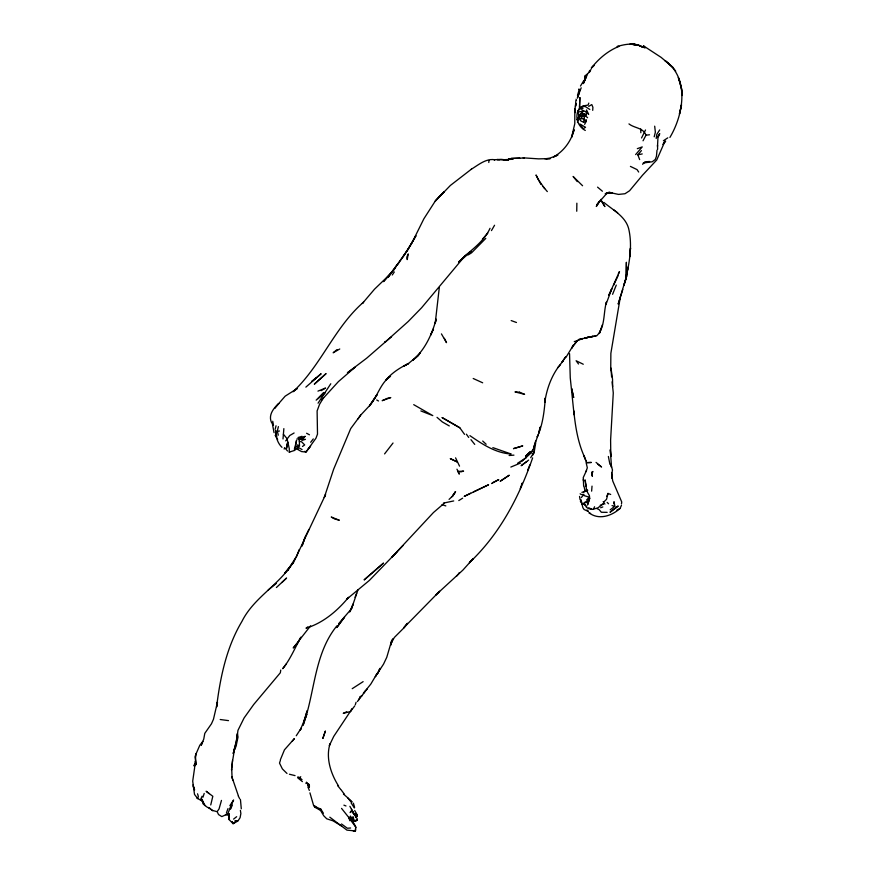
<?xml version="1.0" encoding="UTF-8"?>
<svg xmlns="http://www.w3.org/2000/svg" width="875" height="875" viewBox="0 0 875 875"><rect width="100%" height="100%" fill="white"/><g stroke="black" fill="none" stroke-linecap="round" stroke-linejoin="round"><path stroke-width="1.31" d="M610.717 370.366L610.87 353.336L620.353 296.877M576.745 211.247L576.866 203.197M657.027 150.095L656.436 156.352L655.277 159.48L652.225 161.766L643.464 162.969L642.677 164.347M275.581 433.716L275.68 430.97L276.795 436.548M586.217 119.612L586.119 121.505L583.581 122.216L584.38 116.955L586.261 114.767L586.534 109.922L588.667 114.373L586.25 111.978L581.755 109.802M657.519 146.442L657.934 137.878L659.739 133.634L657.661 136.839M229.053 819.547L228.988 813.728L225.52 814.592L228.605 815.194L229.053 819.547L233.089 823.692L237.913 821.034L240.089 817.709L240.877 813.542L240.384 810.348M194.895 765.209L195.114 761.458M229.852 805.678L233.592 800.013L230.65 806.652L230.497 809.112L232.4 805.033M592.714 110.348L592.9 107.275L591.784 104.573L588.7 106.4M584.664 80.511L584.938 76.125L590.362 71.225L589.564 70.733L588.93 72.33M237.191 733.917L236.272 742.208L233.198 753.605L236.819 739.047L237.967 730.341L244.103 717.948L253.684 704.528L280.339 672.755L280.755 670.053M585.298 130.473C576.964 125.989 574.175 115.216 579.906 107.581L583.308 105.875L588.087 105.087L588.809 103.097M591.631 491.148L592.025 486.117M488.797 162.498L488.95 160.486M283.008 438.977L283.861 428.619M591.62 473.998L591.773 472.336L592.955 471.494L591.62 473.998L592.408 476.361L591.773 472.336M232.739 759.97L234.587 748.814L234.227 750.323L236.053 746.375L238.011 737.045L237.464 733.742M621.491 503.814L621.72 501.933L612.719 480.933L611.702 474.239L612.489 469.995L610.848 464.373L611.527 467.305L610.291 449.717L610.794 456.477L610.608 440.048L613.277 392.973L612.117 381.795M348.939 817.753L354.222 823.812L355.873 827.291L355.436 830.955L353.391 831.25M194.95 765.483L195.191 763.536L194.13 765.253L194.633 766.959M296.352 440.595L295.542 446.928L294.372 449.312L296.691 440.245M210.744 804.956L212.811 796.283L206.128 791.252L209.234 793.647M439.294 287.623L435.192 323.433L436.045 320.053M656.195 138.502L656.841 134.302L659.695 129.938M194.644 767.627L192.708 781.167L194.513 794.445L197.761 798.612L202.978 801.38M580.891 125.333L583.188 128.745L585.561 127.291L579.852 123.998M589.816 109.462L585.091 106.433L582.531 106.75L579.502 109.014L577.741 112.011L578.933 115.227L577.478 122.434M595.722 335.967L584.883 337.991L596.728 335.781C605.402 327.436 603.214 312.922 606.408 302.083L605.992 304.412L611.822 288.663L608.781 295.367L619.489 271.578L618.384 273.973M613.627 503.727L614.042 501.681L614.841 506.286L610.192 509.808M356.508 819.984L357.306 820.127L353.27 820.673L350.109 817.48L350.416 816.069L353.27 820.673L355.436 821.439L357.306 820.127L357.131 818.584L352.352 811.956M533.302 454.355L533.914 451.511L533.116 454.836L533.958 452.014L532.536 454.759M212.778 810.753L208.6 807.581L212.439 810.403L217.142 811.694L218.553 814.57L221.802 816.594L227.73 813.958L230.65 806.652M583.363 479.325L583.625 485.778M221.473 800.406L219.045 808.938L217.295 811.453M535.708 442.837L534.22 451.883L530.688 457.691M357.317 815.391L355.513 817.491L357.317 815.391L356.3 813.542L355.556 814.297M275.166 429.341L276.041 425.775M278.403 426.628L277.288 431.102L278.305 435.181M280.35 759.806L284.452 749.842L294.405 738.566L292.261 741.245M654.205 136.795L655.364 132.169L654.686 126.175M610.695 494.462L608.016 493.423L606.528 499.341L603.98 501.791M228.988 813.728L228.605 815.194L227.73 813.958M508.364 159.731L505.684 159.895M622.792 289.439L618.198 304.095L626.675 275.713L628.009 267.05L626.248 276.172C629.77 261.286 632.122 245.634 629.059 230.464C626.598 216.836 613.364 210.459 603.87 202.398M436.198 319.145C432.053 334.261 425.042 349.606 413.044 360.095L418.753 355.053L408.625 363.377L403.998 366.067L408.592 363.53C400.159 367.544 391.956 372.75 385.962 380.012L390.534 376.141C380.188 383.294 377.595 396.692 369.491 405.803L377.016 394.789L369.567 405.661L360.675 415.111L350.722 428.575L333.659 469.186L324.275 497.492L325.598 494.55L293.07 563.5M534.767 444.019L533.75 447.475L538.038 435.028L537.184 436.964C542.861 424.736 544.294 411.195 545.344 397.928L544.808 402.172C547.05 386.838 552.847 372.225 563.423 360.762M284.156 449.072L284.616 447.573L287.547 451.019M585.966 471.669L587.322 467.808L586.119 462.634M577.467 95.397L578.747 91.219L579.173 93.089L577.369 97.759M357.952 589.892L351.52 608.705L353.128 604.067L349.639 611.942L351.411 608.869L338.68 623.634M535.095 442.87L535.664 441.055M355.294 704.747L356.07 702.297M280.306 760.627L279.508 763.098L282.373 768.917L286.989 773.467M202.967 797.245L204.192 793.45M305.933 783.519L306.48 782.337L309.203 785.608L309.291 786.986L308.306 787.73L307.891 785.214L308.787 784.23L309.477 786.067L308.306 787.73L309.312 790.398M579.173 93.089L581.197 87.806M577.566 97.912L579.337 92.586L578.933 88.966L580.059 90.595M532.623 457.887C519.192 496.869 499.734 534.089 469.372 562.691L473.255 558.589L462.875 570.117L435.706 595.066L439.6 591.259L403.605 627.933L407.444 623.284L404.348 627.452L394.373 637.427L391.333 642.775L392.853 638.87L390.578 645.345L391.825 640.15L386.75 657.344L383.534 664.125L375.342 676.681L377.136 673.367M305.025 537.316L302.137 545.803L305.025 537.316L308.919 529.462M587.333 492.056L589.4 495.611L589.717 498.466L587.486 505.017L588.93 500.817M520.253 488.677L522.145 483.153L521.894 483.853M602.481 324.68L599.331 333.528L601.398 328.07M226.45 812.788L228.003 808.577M296.461 556.741L299.272 549.533M355.042 597.308L356.595 593.337M612.598 294.306L616.273 285.097M527.68 470.214L529.802 464.942M379.575 669.244L377.77 673.312L379.892 668.358M306.731 714.591L303.811 721.678L307.114 710.817L303.155 725.211C315.055 692.398 314.016 653.953 336.93 625.822M606.845 496.245L608.016 493.423M306.698 714.492L300.223 730.198L301.328 728.098M583.603 81.966L585.736 76.978L585.539 75.447M641.55 137.977L645.509 129.992M586.305 76.88L583.319 83.606L587.53 74.189M200.43 799.859L202.092 796.228M616.941 510.092L620.025 508.462L621.502 505.247M466.397 254.669C475.333 247.1 485.144 239.192 490.044 228.298M613.648 285.141L618.067 275.745M586.217 507.117L588.35 508.572L591.981 509.403L593.414 509.173L594.584 506.745M377.147 673.433L370.803 684.097L363.377 693.295L367.434 688.767M196 753.988L199.795 745.281L202.814 741.409L201.217 745.238L203.755 739.102L204.794 733.359L211.466 723.789L213.456 719.294L217.481 702.013L216.584 707.033C220.216 677.425 226.45 647.281 241.948 621.392C253.039 599.08 275.844 586.797 290.03 566.956L284.725 573.18L292.655 563.369L287.525 570.642L295.859 557.364M584.609 124.338L586.119 121.505L583.855 118.716L580.147 118.595L578.933 115.227L583.548 111.245L577.741 112.011M643.037 140.787L646.002 135.177L649.523 134.783M285.688 440.88L289.756 435.509L294.109 432.983M582.006 118.77L581.711 116.758L583.909 113.816L586.261 114.767M415.877 235.911L407.695 249.9L397.25 265.223M586.677 506.494L583.505 503.891L585.211 501.922M301.23 728.175L296.253 735.766M599.178 201.502L596.302 206.478L599.277 201.906L596.63 204.98L607.173 192.948M491.455 230.606L494.561 225.247M351.061 811.005L350.153 812.569L351.761 811.202M415.866 235.911L407.695 249.9L391.223 273M286.322 663.906L282.723 668.686C290.347 659.302 295.028 647.719 300.902 637.164L297.883 642.731L293.212 647.981L310.614 625.778M323.575 397.534L319.528 404.392L317.111 410.922L317.505 434.131L315.973 438.189L305.988 452.069L301.503 451.555L296.45 448.744M586.534 470.411L583.253 477.575L583.417 480.67M580.475 86.056L583.702 80.719M308.427 784.328L307.891 785.214L309.203 785.608M346.719 711.769L343.262 713.344L350.405 711.55L352.078 708.816L333.747 736.389L329.361 745.533L329.963 743.892C325.609 758.111 330.881 773.872 338.559 786.002M530.939 453.075L533.673 448.613L530.939 453.075L521.773 461.475M318.062 403.189L330.783 383.764M449.072 499.384L453.02 495.698L455.514 491.717L453.086 494.889M389.758 275.067L388.303 277.123L397.064 264.753M403.123 256.736L411.884 242.966L423.905 218.739L435.247 201.097L450.395 185.434L471.516 169.094M577.697 111.672L578.408 110.611M392.273 274.98L394.308 271.972M453.162 495.173L455.514 491.717M354.747 705.917L350.405 711.55M360.73 696.664L358.477 699.956L362.02 695.505L359.603 697.091M599.353 201.863L601.103 199.314M566.158 357.022L573.65 344.739L571.648 348.217L577.478 340.43M360.675 415.111L357.973 418.95M669.9 137.452C683.517 114.647 689.872 78.181 664.923 60.506L672.897 67.43L675.708 71.17M592.134 67.331L594.005 65.45L591.237 68.217C598.467 58.855 607.862 50.881 618.92 46.397L617.127 46.528C625.45 44.1 634.856 42.328 642.677 47.173L643.573 45.905L661.139 57.389L672.689 67.167M384.584 453.906L393.017 443.023M393.269 270.769L395.664 267.444M365.378 691.064L361.878 695.811M357.438 701.542L359.1 699.289M308.077 449.323L310.603 446.009L305.988 452.069L304.927 451.248M302.072 449.553L296.297 446.283L294.93 450.319L289.242 452.134L289.286 448.623L286.967 438.55L283.38 434.219M310.68 442.28L313.294 438.922M558.337 367.139L557.998 367.566L560.547 364.525M665.667 141.192L662.987 144.506L665.044 141.061L656.764 159.95L642.469 175.263L629.562 190.761L624.991 193.736L618.505 194.414L608.748 192.292L612.073 192.795M459.014 573.355L459.462 572.808L456.488 576.297M581.35 497.525L583.942 494.386L581.317 494.583L580.158 493.784M465.511 255.27L421.608 307.759L408.22 321.508L384.803 342.398L391.562 336.755M393.159 270.255L383.458 281.63L390.786 273.525L374.522 289.188L362.359 303.483L363.65 302.061C334.491 327.348 321.059 365.63 293.07 391.716L297.172 388.566L285.152 396.178L274.542 408.352L278.808 403.506C273.361 408.363 268.034 415.22 271.611 422.734M321.727 399.919L338.395 381.631L355.031 367.248L347.463 372.772M639.647 159.578L637.842 154.809L641.43 150.609M586.009 502.797L589.717 498.466M635.644 154.58L642.239 146.912L637.317 148.662M482.453 239.094L487.812 233.1M574.623 343.864L577.555 340.594L582.728 338.516L578.298 339.686L588.525 337.258M586.491 500.128L589.192 497.197L584.161 495.611M415.734 357.788L420.416 352.734L419.486 353.719M402.894 545.683L392.022 557.036L433.453 512.542L444.259 503.234M397.502 551.327L369.381 580.409L346.85 599.112L348.6 597.297C337.269 610.958 323.258 622.913 306.02 628.206L307.945 626.795M323.597 392.503L316.17 400.159L325.008 393.072M458.872 262.008L462.667 258.158M485.789 238.383L471.592 252.787L468.278 254.887M458.905 262.248L464.636 256.769L458.861 261.712M281.838 582.564L286.573 578.036L276.402 587.519M305.867 387.133L321.136 373.745L311.784 381.467L315.591 378.219M309.291 786.986L306.48 782.337M458.992 261.702L469.602 252.328M528.62 460.097L521.128 465.708L526.706 461.562M460.994 260.039L468.07 254.034M384.803 342.398L385.667 341.677L366.702 358.17L347.495 372.728M451.467 497.011L453.02 495.698M337.028 349.584L333.156 352.778L339.752 348.994M268.198 590.013L276.38 583.352M233.581 819.109L236.655 816.692M589.564 70.733L591.03 69.606M620.025 508.462C611.691 515.977 598.719 520.373 588.919 512.75L590.603 513.439M234.981 822.303L233.089 823.692L232.334 821.516M526.455 457.527L517.53 463.291M507.478 159.742L511.186 158.463L519.761 158.123M491.542 483.536L498.739 479.631L492.461 482.748M302.466 446.458L304.675 444.938L301.656 441.842L299.338 441.284L298.78 438.812L296.855 438.977M363.136 681.636L352.22 688.68M297.872 776.847L299.469 777.602L300.748 776.727M464.68 256.123L471.373 251.573M663.381 140.798L667.778 137.834M471.33 169.225C478.406 164.938 485.997 158.255 494.834 159.742L494.036 159.764L501.069 159.359L508.255 160.103L504.886 159.819M458.795 500.555L462.656 498.17M321.114 390.688L325.544 388.052L317.953 391.125M289.242 452.134L289.822 451.806M606.944 192.828L605.183 193.791L611.341 192.708L607.152 192.675L611.975 192.905M470.597 493.248L464.188 496.409L488.578 484.761L473.473 491.903M600.184 505.291L603.608 503.683L596.87 508.583L599.08 509.578L601.355 512.258L607.163 512.356M581.897 492.363L587.541 490.591L587.53 489.902L584.981 490.623L583.986 486.248M510.836 467.064L520.669 462.995M600.644 507.762L602.82 506.931M583.636 491.947L587.541 490.591M574.262 341.611L577.555 340.594M301.842 440.442L305.419 439.348L298.78 438.812M309.947 792.848L313.698 805.788L315 807.341L316.083 807.013L320.808 809.123L323.4 813.247M457.942 471.472L461.07 471.844L463.586 471.078L457.942 471.472L459.32 474.119L456.958 469.186M298.047 437.511L302.006 436.33M593.414 509.173L596.75 508.211M589.63 337.028L592.933 336.317M443.395 503.114L453.709 500.938M584.883 337.991L592.725 336.361M637.842 154.809L642.239 153.934M579.502 109.014L583.034 108.325M586.677 462.656L591.281 462.459L586.677 462.656L583.811 455.459L585.944 460.863M643.464 162.969L644.459 162.783M503.759 159.72L513.067 159.25L508.605 158.944M587.584 117.72L585.298 115.653L578.933 115.227L581.711 116.758L580.792 115.609L583.909 113.816L581.394 113.345M583.505 503.891L584.5 503.748M544.939 158.812L549.839 158.167L557.878 155.072L553.558 156.92C563.763 151.353 571.331 140.875 574.098 129.697L571.605 137.287L574.788 123.703L574.798 109.036L576.198 103.436L575.4 106.356L575.87 100.68M315 807.341L318.719 809.353L320.808 809.123M584.981 490.623L586.206 490.536M509.119 455.492L513.942 455.142M350.613 828.002L347.309 828.231L341.502 823.977M644.788 161.809L649.622 161.492M546.35 158.823L550.288 158.594L538.65 158.867L523.163 157.828M279.497 431.003L276.106 431.517L276.292 434.602M511.186 158.463L524.398 157.992M350.109 817.48L348.72 817.414L341.556 808.391M499.647 159.698L496.978 159.567L503.661 159.895M220.216 719.513L228.506 720.628M329.798 817.173L346.916 830.123L355.436 830.955L355.425 828.745M209.584 807.789L207.473 807.395L203.295 804.125L201.523 798.886L205.089 805.656M612.03 505.63L614.841 506.286M289.428 774.244L295.05 775.611M295.98 448.547L297.97 449.094L297.675 444.85L299.502 446.348L299.338 441.284M583.308 105.875L585.113 106.422M646.002 135.177C643.333 127.597 634.43 128.286 628.961 123.922M442.05 504.645L445.823 505.914M492.844 447.628L511.142 454.005C495.578 453.086 482.344 444.161 469.908 435.641M511.175 320.567L516.469 322.503M420.864 410.933L432.797 415.614L413.711 404.655M343.908 805.153L345.986 805.973M645.061 47.994L637.569 44.811L642.677 47.173M633.15 43.75L638.717 45.303L630.088 43.881L634.736 44.428L633.238 44.844L633.15 43.75L635.337 45.227M473.211 378.492L482.672 382.802M583.581 122.216L580.956 121.013L578.353 117.578M586.141 501.55L587.202 502.042M588.733 507.773L591.642 509.184M583.275 364.241L576.111 360.752L578.506 364M630.416 166.403L637.055 169.608L638.662 172.025M306.589 433.256L309.455 434.798M376.709 399.984L378.492 400.991M449.291 425.939L442.312 421.925L437.03 417.353M341.545 825.967L332.927 820.794L326.747 818.803L323.783 815.828L320.709 810.709L318.719 809.353M459.802 427.766L442.203 417.637L459.802 427.766L464.548 434.383M196.733 797.869L197.761 798.612L198.341 796.348L197.52 793.8M597.702 464.133L601.552 467.009L596.05 462.394M617.641 212.8L613.528 209.672M343.448 794.041L348.48 798.438L349.967 800.833M576.898 119.438L577.894 120.236M299.469 777.602L302.028 779.636M297.686 777.788L302.411 781.627M597.57 187.141L602.405 191.231M314.387 805.558L316.083 807.013M482.705 441.044L486.15 444.248M349.541 799.684L352.067 802.047L347.867 798.044M582.575 185.741L573.114 176.466L577.292 181.639M607.13 502.359L608.562 503.781M308.448 784.984L309.477 786.067M584.938 76.125L585.736 76.978M586.983 509.906L588.481 511.547L584.03 509.469L582.837 507.62L581.219 500.861L581.798 504.317M643.573 45.905L644.809 47.359M543.036 186.55L547.323 191.592M281.98 447.333C277.517 443.045 275.822 437.019 275.68 430.97M337.586 785.564L340.561 789.228M353.259 813.148L354.867 815.15L351.466 809.255M470.958 439.666L474.731 444.391M583.111 115.27L584.38 116.955M544.688 188.617L538.212 179.463L536.025 174.989L540.914 184.406M340.988 789.666L344.487 794.347M349.902 806.323L353.555 813.083M466.386 434.175L468.705 437.456M582.148 503.803L580.333 501.134M603.192 501.594L604.898 504.109M351.017 802.758L354.353 807.953M355.873 827.291L348.72 817.414L349.88 820.761M275.155 435.323L277.67 439.403M600.95 199.883L604.887 206.588L600.797 200.014M441.438 333.889L446.512 342.661L444.369 338.308M194.13 765.253L194.83 766.456M585.627 505.805L584.052 502.939M354.703 810.502L356.552 813.816M238.219 795.922L239.772 798.864M455.591 457.855L459.528 466.145M584.609 457.188C577.927 442.772 575.389 426.628 573.781 410.889L574.098 414.794L570.259 377.858L569.548 353.664M202.355 801.008L203.722 803.863M308.787 784.23L309.4 785.652M232.805 780.106L231.82 776.694L238.208 795.331M193.222 786.472L194.502 790.016M193.047 784.886L194.578 789.884M353.981 820.061L352.964 816.736L353.27 820.673M576.1 99.159L576.472 100.395M353.402 803.195L354.616 807.417M356.3 813.542L357.088 816.32M585.528 481.939L585.003 479.883L586.141 486.358M581.219 500.861L581.47 501.845L580.88 499.472M608.377 456.488L609.93 464.363M274.039 432.633L272.234 422.986M272.727 421.258L273.481 425.239M586.578 489.748L585.473 482.606M579.534 496.42L580.059 499.625M611.603 376.884L610.98 368.025L612.544 379.312L612.62 386.717M240.461 799.652L241.281 808.784M611.702 474.239L611.942 478.22L611.625 472.697M231.744 769.683L232.072 777.602M657.497 145.075L657.639 149.33M640.741 128.964L640.828 132.727M626.38 262.412L626.237 278.348L623.831 285.513L626.675 275.713L626.237 278.348L626.38 262.412M579.862 97.595L579.513 107.472L579.862 97.595M630.503 248.073L629.661 256.769L630.503 248.073M232.575 760.43L231.547 769.967L232.575 760.43M287.066 444.544L286.573 448.372L287.755 441.973L287.066 444.544M196.208 753.572L195.552 757.477L196 764.706L195.037 756.634L196.208 753.572M408.155 254.133L407.214 259.591L406.842 257.009L408.155 254.133M539.481 430.008L538.902 433.081L540.214 427.109L539.481 430.008M681.516 104.858L679.459 113.881L681.516 104.858M325.314 731.216L322.864 738.38L325.314 731.216M433.464 329L430.577 335.114L433.464 329M565.819 356.705L561.98 362.184L565.819 356.705M341.119 621.523L336.766 627.594L344.564 617.127L341.119 621.523M438.9 197.017L435.247 201.097L444.139 191.822L438.9 197.017M530.141 451.839L525.788 456.094L530.141 451.839M325.916 373.745L314.409 384.103L325.916 373.745M305.047 436.384L302.039 439.184L298.55 438.736L305.047 436.384M383.359 563.205L364.241 579.819L383.359 563.205M613.911 509.261L610.006 512.247L618.198 506.023L613.911 509.261M509.108 475.311L500.325 481.152L509.108 475.311M387.122 398.453L382.167 400.673L390.775 397.567L387.122 398.453M522.627 445.922L513.538 448.613L522.627 445.922M237.727 820.684L235.058 821.012L237.727 820.684M519.575 392.219L514.981 391.923L524.595 394.319L519.575 392.219M339.106 520.133L334.808 519.039L331.242 517.027L339.106 520.133M457.067 461.869L450.384 458.697L457.067 461.869M679.602 81.2L678.344 77.536L681.559 88.955L682.172 95.528L681.538 88.572L679.602 81.2M573.639 397.436L571.67 388.609L573.639 397.436M575.444 112.536L574.798 109.036L575.444 112.536"/></g></svg>
